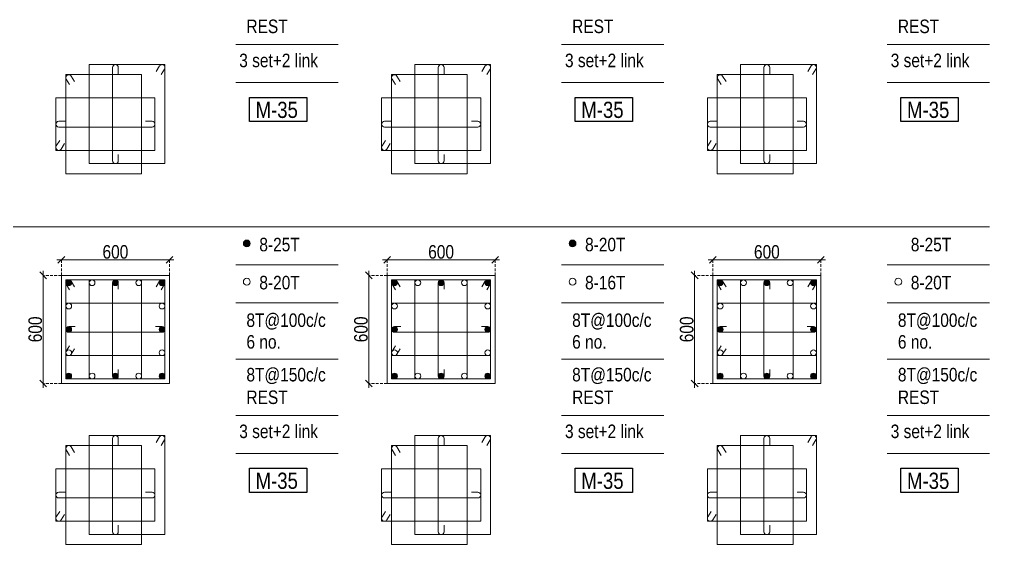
# Model space of a CAD drawing. Header units: millimetres. Extents: x 1112055 to 3390982, y -148532 to 766891.
# Drawn here: x 2200207 to 2221752, y -55021 to -43353 of the extents above; entities that cross this region are included whole.
import ezdxf
from ezdxf.enums import TextEntityAlignment as Align

# ---------------------------------------------------------------- set-up
doc = ezdxf.new("R2010")
doc.units = ezdxf.units.MM
doc.header["$PDMODE"] = 35
doc.header["$PDSIZE"] = -25
doc.linetypes.add('DASHED2', pattern=[0.375, 0.25, -0.125])
doc.linetypes.add('Hidden', pattern=[9.525, 6.35, -3.175])
for name, color, linetype, lineweight in [('B COL. SIZE DIM', 220, 'Continuous', 25), ('B COLSCH', 204, 'Continuous', 20), ('B COLUMN', 1, 'Hidden', 9), ('B STEEL', 34, 'Continuous', 15)]:
    doc.layers.add(name, color=color, linetype=linetype, lineweight=lineweight)
doc.layers.add('B TEXT', color=7, linetype='Continuous')
doc.styles.add('dim inside', font='romans.shx', dxfattribs={"width": 0.8, "height": 125})
doc.styles.add('SWINC', font='swissc.ttf')
doc.dimstyles.new('dim inside', dxfattribs={"dimtxt": 125, "dimasz": 100, "dimexe": 0, "dimexo": 0, "dimgap": 10, "dimtad": 0, "dimdec": 0, "dimzin": 0, "dimdsep": 46, "dimtxsty": 'dim inside', "dimblk": 'SMALL', "dimcen": 0.09, "dimadec": 0, "dimazin": 0, "dimtfac": 1, "dimtdec": 0, "dimtofl": 0, "dimtmove": 0, "dimatfit": 3, "dimfxl": 1, "dimtolj": 1, "dimtzin": 0, "dimarcsym": 2})

# ---------------------------------------------------------------- blocks, each defined once
blk = doc.blocks.new('_Oblique')
at = {"color": 0, "linetype": 'ByBlock', "lineweight": -2}
blk.add_line((-0.5, -0.5), (0.5, 0.5), dxfattribs=at)
blk = doc.blocks.new('*D4019')
at = {"layer": 'B COL. SIZE DIM', "color": 250, "lineweight": 9, "ltscale": 250, "transparency": 16777216}
blk.add_line((2208272, -48695), (2210872, -48695), dxfattribs=at)
at = {"layer": 'B COL. SIZE DIM', "color": 250, "linetype": 'DASHED2', "lineweight": 9, "ltscale": 250, "transparency": 16777216}
for p, q in [((2208372, -49040), (2208372, -48695)), ((2210772, -49040), (2210772, -48695))]:
    blk.add_line(p, q, dxfattribs=at)
at = {"layer": 'Defpoints', "color": 0, "transparency": 16777216}
for p in [(2210772, -48695), (2208372, -49040), (2210772, -49040)]:
    blk.add_point(p, dxfattribs=at)
at = {"layer": 'B COL. SIZE DIM', "color": 250, "lineweight": 9, "transparency": 16777216, "xscale": 150, "yscale": 150, "zscale": 150, "rotation": 180}
blk.add_blockref('_Oblique', (2208372, -48695), dxfattribs=at)
at = {"layer": 'B COL. SIZE DIM', "color": 250, "lineweight": 9, "transparency": 16777216, "xscale": 150, "yscale": 150, "zscale": 150}
blk.add_blockref('_Oblique', (2210772, -48695), dxfattribs=at)
at = {"layer": 'B COL. SIZE DIM', "color": 6, "transparency": 16777216, "insert": (2209572, -48520), "char_height": 300, "attachment_point": 5, "style": 'SWINC'}
blk.add_mtext('\\A1;600', dxfattribs=at)
blk = doc.blocks.new('*D4020')
at = {"layer": 'B COL. SIZE DIM', "color": 250, "lineweight": 9, "ltscale": 250, "transparency": 16777216}
blk.add_line((2207968, -48940), (2207968, -51540), dxfattribs=at)
at = {"layer": 'B COL. SIZE DIM', "color": 250, "linetype": 'DASHED2', "lineweight": 9, "ltscale": 250, "transparency": 16777216}
for p, q in [((2208372, -49040), (2207968, -49040)), ((2208372, -51440), (2207968, -51440))]:
    blk.add_line(p, q, dxfattribs=at)
at = {"layer": 'Defpoints', "color": 0, "transparency": 16777216}
for p in [(2208372, -49040), (2207968, -51440), (2208372, -51440)]:
    blk.add_point(p, dxfattribs=at)
at = {"layer": 'B COL. SIZE DIM', "color": 250, "lineweight": 9, "transparency": 16777216, "xscale": 150, "yscale": 150, "zscale": 150}
for p, rotation in [((2207968, -49040), 90), ((2207968, -51440), 270)]:
    blk.add_blockref('_Oblique', p, dxfattribs=dict(at, rotation=rotation))
at = {"layer": 'B COL. SIZE DIM', "color": 6, "transparency": 16777216, "insert": (2207793, -50240), "char_height": 300, "attachment_point": 5, "rotation": 90, "style": 'SWINC'}
blk.add_mtext('\\A1;600', dxfattribs=at)
blk = doc.blocks.new('*D3965')
at = {"layer": 'B COL. SIZE DIM', "color": 250, "lineweight": 9, "ltscale": 250, "transparency": 16777216}
blk.add_line((2201039, -48695), (2203639, -48695), dxfattribs=at)
at = {"layer": 'B COL. SIZE DIM', "color": 250, "linetype": 'DASHED2', "lineweight": 9, "ltscale": 250, "transparency": 16777216}
for p, q in [((2201139, -49040), (2201139, -48695)), ((2203539, -49040), (2203539, -48695))]:
    blk.add_line(p, q, dxfattribs=at)
at = {"layer": 'Defpoints', "color": 0, "transparency": 16777216}
for p in [(2203539, -48695), (2201139, -49040), (2203539, -49040)]:
    blk.add_point(p, dxfattribs=at)
at = {"layer": 'B COL. SIZE DIM', "color": 250, "lineweight": 9, "transparency": 16777216, "xscale": 150, "yscale": 150, "zscale": 150, "rotation": 180}
blk.add_blockref('_Oblique', (2201139, -48695), dxfattribs=at)
at = {"layer": 'B COL. SIZE DIM', "color": 250, "lineweight": 9, "transparency": 16777216, "xscale": 150, "yscale": 150, "zscale": 150}
blk.add_blockref('_Oblique', (2203539, -48695), dxfattribs=at)
at = {"layer": 'B COL. SIZE DIM', "color": 6, "transparency": 16777216, "insert": (2202339, -48520), "char_height": 300, "attachment_point": 5, "style": 'SWINC'}
blk.add_mtext('\\A1;600', dxfattribs=at)
blk = doc.blocks.new('*D3966')
at = {"layer": 'B COL. SIZE DIM', "color": 250, "lineweight": 9, "ltscale": 250, "transparency": 16777216}
blk.add_line((2200735, -48940), (2200735, -51540), dxfattribs=at)
at = {"layer": 'B COL. SIZE DIM', "color": 250, "linetype": 'DASHED2', "lineweight": 9, "ltscale": 250, "transparency": 16777216}
for p, q in [((2201139, -49040), (2200735, -49040)), ((2201139, -51440), (2200735, -51440))]:
    blk.add_line(p, q, dxfattribs=at)
at = {"layer": 'Defpoints', "color": 0, "transparency": 16777216}
for p in [(2201139, -49040), (2200735, -51440), (2201139, -51440)]:
    blk.add_point(p, dxfattribs=at)
at = {"layer": 'B COL. SIZE DIM', "color": 250, "lineweight": 9, "transparency": 16777216, "xscale": 150, "yscale": 150, "zscale": 150}
for p, rotation in [((2200735, -49040), 90), ((2200735, -51440), 270)]:
    blk.add_blockref('_Oblique', p, dxfattribs=dict(at, rotation=rotation))
at = {"layer": 'B COL. SIZE DIM', "color": 6, "transparency": 16777216, "insert": (2200560, -50240), "char_height": 300, "attachment_point": 5, "rotation": 90, "style": 'SWINC'}
blk.add_mtext('\\A1;600', dxfattribs=at)
blk = doc.blocks.new('*D3973')
at = {"layer": 'B COL. SIZE DIM', "color": 250, "lineweight": 9, "ltscale": 250, "transparency": 16777216}
blk.add_line((2215506, -48695), (2218106, -48695), dxfattribs=at)
at = {"layer": 'B COL. SIZE DIM', "color": 250, "linetype": 'DASHED2', "lineweight": 9, "ltscale": 250, "transparency": 16777216}
for p, q in [((2215606, -49040), (2215606, -48695)), ((2218006, -49040), (2218006, -48695))]:
    blk.add_line(p, q, dxfattribs=at)
at = {"layer": 'Defpoints', "color": 0, "transparency": 16777216}
for p in [(2218006, -48695), (2215606, -49040), (2218006, -49040)]:
    blk.add_point(p, dxfattribs=at)
at = {"layer": 'B COL. SIZE DIM', "color": 250, "lineweight": 9, "transparency": 16777216, "xscale": 150, "yscale": 150, "zscale": 150, "rotation": 180}
blk.add_blockref('_Oblique', (2215606, -48695), dxfattribs=at)
at = {"layer": 'B COL. SIZE DIM', "color": 250, "lineweight": 9, "transparency": 16777216, "xscale": 150, "yscale": 150, "zscale": 150}
blk.add_blockref('_Oblique', (2218006, -48695), dxfattribs=at)
at = {"layer": 'B COL. SIZE DIM', "color": 6, "transparency": 16777216, "insert": (2216806, -48520), "char_height": 300, "attachment_point": 5, "style": 'SWINC'}
blk.add_mtext('\\A1;600', dxfattribs=at)
blk = doc.blocks.new('*D3974')
at = {"layer": 'B COL. SIZE DIM', "color": 250, "lineweight": 9, "ltscale": 250, "transparency": 16777216}
blk.add_line((2215202, -48940), (2215202, -51540), dxfattribs=at)
at = {"layer": 'B COL. SIZE DIM', "color": 250, "linetype": 'DASHED2', "lineweight": 9, "ltscale": 250, "transparency": 16777216}
for p, q in [((2215606, -49040), (2215202, -49040)), ((2215606, -51440), (2215202, -51440))]:
    blk.add_line(p, q, dxfattribs=at)
at = {"layer": 'Defpoints', "color": 0, "transparency": 16777216}
for p in [(2215606, -49040), (2215202, -51440), (2215606, -51440)]:
    blk.add_point(p, dxfattribs=at)
at = {"layer": 'B COL. SIZE DIM', "color": 250, "lineweight": 9, "transparency": 16777216, "xscale": 150, "yscale": 150, "zscale": 150}
for p, rotation in [((2215202, -49040), 90), ((2215202, -51440), 270)]:
    blk.add_blockref('_Oblique', p, dxfattribs=dict(at, rotation=rotation))
at = {"layer": 'B COL. SIZE DIM', "color": 6, "transparency": 16777216, "insert": (2215027, -50240), "char_height": 300, "attachment_point": 5, "rotation": 90, "style": 'SWINC'}
blk.add_mtext('\\A1;600', dxfattribs=at)

msp = doc.modelspace()

# ---------------------------------------------------------------- hatches: boundary and pattern name
at = {"layer": 'B STEEL', "lineweight": 9, "ltscale": 0.5}
h = msp.add_hatch(color=34, dxfattribs=at)
edge = h.paths.add_edge_path()
edge.add_arc((2205257, -48331.1), 76.8, 0, 360)
h = msp.add_hatch(color=34, dxfattribs=at)
edge = h.paths.add_edge_path()
edge.add_arc((2212490.5, -48331.1), 76.8, 0, 360)
h = msp.add_hatch(color=34, dxfattribs=at)
edge = h.paths.add_edge_path()
edge.add_arc((2201302.6, -49204.2), 64, 0, 360)
h = msp.add_hatch(color=34, dxfattribs=at)
edge = h.paths.add_edge_path()
edge.add_arc((2202338.6, -49204.2), 64, 180, 540, ccw=False)
h = msp.add_hatch(color=34, dxfattribs=at)
edge = h.paths.add_edge_path()
edge.add_arc((2203374.6, -49204.2), 64, 180, 540, ccw=False)
h = msp.add_hatch(color=34, dxfattribs=at)
edge = h.paths.add_edge_path()
edge.add_arc((2208536.2, -49204.2), 64, 0, 360)
h = msp.add_hatch(color=34, dxfattribs=at)
edge = h.paths.add_edge_path()
edge.add_arc((2209572.2, -49204.2), 64, 180, 540, ccw=False)
h = msp.add_hatch(color=34, dxfattribs=at)
edge = h.paths.add_edge_path()
edge.add_arc((2210608.1, -49204.2), 64, 180, 540, ccw=False)
h = msp.add_hatch(color=34, dxfattribs=at)
edge = h.paths.add_edge_path()
edge.add_arc((2215769.7, -49204.2), 64, 0, 360)
h = msp.add_hatch(color=34, dxfattribs=at)
edge = h.paths.add_edge_path()
edge.add_arc((2216805.7, -49204.2), 64, 180, 540, ccw=False)
h = msp.add_hatch(color=34, dxfattribs=at)
edge = h.paths.add_edge_path()
edge.add_arc((2217841.7, -49204.2), 64, 180, 540, ccw=False)
h = msp.add_hatch(color=34, dxfattribs=at)
edge = h.paths.add_edge_path()
edge.add_arc((2201302.6, -50240.2), 64, 180, 540, ccw=False)
h = msp.add_hatch(color=34, dxfattribs=at)
edge = h.paths.add_edge_path()
edge.add_arc((2203374.6, -50240.2), 64, 180, 540, ccw=False)
h = msp.add_hatch(color=34, dxfattribs=at)
edge = h.paths.add_edge_path()
edge.add_arc((2208536.2, -50240.2), 64, 180, 540, ccw=False)
h = msp.add_hatch(color=34, dxfattribs=at)
edge = h.paths.add_edge_path()
edge.add_arc((2210608.1, -50240.2), 64, 180, 540, ccw=False)
h = msp.add_hatch(color=34, dxfattribs=at)
edge = h.paths.add_edge_path()
edge.add_arc((2215769.7, -50240.2), 64, 180, 540, ccw=False)
h = msp.add_hatch(color=34, dxfattribs=at)
edge = h.paths.add_edge_path()
edge.add_arc((2217841.7, -50240.2), 64, 180, 540, ccw=False)
h = msp.add_hatch(color=34, dxfattribs=at)
edge = h.paths.add_edge_path()
edge.add_arc((2201302.6, -51276.2), 64, 0, 360, ccw=False)
h = msp.add_hatch(color=34, dxfattribs=at)
edge = h.paths.add_edge_path()
edge.add_arc((2202338.6, -51276.2), 64, 180, 540, ccw=False)
h = msp.add_hatch(color=34, dxfattribs=at)
edge = h.paths.add_edge_path()
edge.add_arc((2203374.6, -51276.2), 64, -180, 180)
h = msp.add_hatch(color=34, dxfattribs=at)
edge = h.paths.add_edge_path()
edge.add_arc((2208536.2, -51276.2), 64, 0, 360, ccw=False)
h = msp.add_hatch(color=34, dxfattribs=at)
edge = h.paths.add_edge_path()
edge.add_arc((2209572.2, -51276.2), 64, 180, 540, ccw=False)
h = msp.add_hatch(color=34, dxfattribs=at)
edge = h.paths.add_edge_path()
edge.add_arc((2210608.1, -51276.2), 64, -180, 180)
h = msp.add_hatch(color=34, dxfattribs=at)
edge = h.paths.add_edge_path()
edge.add_arc((2215769.7, -51276.2), 64, 0, 360, ccw=False)
h = msp.add_hatch(color=34, dxfattribs=at)
edge = h.paths.add_edge_path()
edge.add_arc((2216805.7, -51276.2), 64, 180, 540, ccw=False)
h = msp.add_hatch(color=34, dxfattribs=at)
edge = h.paths.add_edge_path()
edge.add_arc((2217841.7, -51276.2), 64, -180, 180)

# ---------------------------------------------------------------- linework, layer by layer
at = {"layer": 'B COLSCH', "color": 250, "lineweight": 0}
for p, q in [((2205010.7, -43912.4), (2207285.1, -43912.4)), ((2212244.2, -43912.4), (2214518.6, -43912.4)), ((2219477.8, -43912.4), (2221752.2, -43912.4)), ((2205010.7, -44757.4), (2207285.1, -44757.4)), ((2212244.2, -44757.4), (2214518.6, -44757.4)), ((2219477.8, -44757.4), (2221752.2, -44757.4)), ((2079654.2, -47962.7), (2221752.2, -47962.7)), ((2205010.7, -48807.7), (2207285.1, -48807.7)), ((2212244.2, -48807.7), (2214518.6, -48807.7)), ((2219477.8, -48807.7), (2221752.2, -48807.7)), ((2205010.7, -49652.7), (2207285.1, -49652.7)), ((2212244.2, -49652.7), (2214518.6, -49652.7)), ((2219477.8, -49652.7), (2221752.2, -49652.7)), ((2205010.7, -50902.5), (2207285.1, -50902.5)), ((2212244.2, -50902.5), (2214518.6, -50902.5)), ((2219477.8, -50902.5), (2221752.2, -50902.5)), ((2205010.7, -52152.3), (2207285.1, -52152.3)), ((2212244.2, -52152.3), (2214518.6, -52152.3)), ((2219477.8, -52152.3), (2221752.2, -52152.3)), ((2205010.7, -52997.3), (2207285.1, -52997.3)), ((2212244.2, -52997.3), (2214518.6, -52997.3)), ((2219477.8, -52997.3), (2221752.2, -52997.3))]:
    msp.add_line(p, q, dxfattribs=at)
at = {"layer": 'B COLUMN', "color": 1, "linetype": 'ByBlock', "lineweight": 20}
for points in [[(2201138.6, -51440.2), (2203538.6, -51440.2), (2203538.6, -49040.2), (2201138.6, -49040.2)], [(2208372.2, -51440.2), (2210772.2, -51440.2), (2210772.2, -49040.2), (2208372.2, -49040.2)], [(2215605.7, -51440.2), (2218005.7, -51440.2), (2218005.7, -49040.2), (2215605.7, -49040.2)]]:
    msp.add_lwpolyline(points, close=True, dxfattribs=at)
at = {"layer": 'B STEEL', "color": 34, "lineweight": 9, "ltscale": 0.5}
for points in [[(2203438.6, -44358.1), (2203438.6, -46558.1), (2201756.6, -46558.1), (2201756.6, -44358.1)], [(2210672.2, -44358.1), (2210672.2, -46558.1), (2208990.1, -46558.1), (2208990.1, -44358.1)], [(2217905.7, -44358.1), (2217905.7, -46558.1), (2216223.7, -46558.1), (2216223.7, -44358.1)], [(2202920.6, -44581.2), (2202920.6, -46781.2), (2201238.6, -46781.2), (2201238.6, -44581.2)], [(2210154.2, -44581.2), (2210154.2, -46781.2), (2208472.2, -46781.2), (2208472.2, -44581.2)], [(2217387.7, -44581.2), (2217387.7, -46781.2), (2215705.7, -46781.2), (2215705.7, -44581.2)], [(2201017.3, -46263.2), (2203217.3, -46263.2), (2203217.3, -45099.2), (2201017.3, -45099.2)], [(2208250.9, -46263.2), (2210450.9, -46263.2), (2210450.9, -45099.2), (2208250.9, -45099.2)], [(2215484.4, -46263.2), (2217684.4, -46263.2), (2217684.4, -45099.2), (2215484.4, -45099.2)], [(2202920.6, -49140.2), (2202920.6, -51340.2), (2201238.6, -51340.2), (2201238.6, -49140.2)], [(2203438.6, -49140.2), (2203438.6, -51340.2), (2201756.6, -51340.2), (2201756.6, -49140.2)], [(2210154.2, -49140.2), (2210154.2, -51340.2), (2208472.2, -51340.2), (2208472.2, -49140.2)], [(2210672.2, -49140.2), (2210672.2, -51340.2), (2208990.1, -51340.2), (2208990.1, -49140.2)], [(2217387.7, -49140.2), (2217387.7, -51340.2), (2215705.7, -51340.2), (2215705.7, -49140.2)], [(2217905.7, -49140.2), (2217905.7, -51340.2), (2216223.7, -51340.2), (2216223.7, -49140.2)], [(2201238.6, -50822.2), (2203438.6, -50822.2), (2203438.6, -49658.2), (2201238.6, -49658.2)], [(2208472.2, -50822.2), (2210672.2, -50822.2), (2210672.2, -49658.2), (2208472.2, -49658.2)], [(2215705.7, -50822.2), (2217905.7, -50822.2), (2217905.7, -49658.2), (2215705.7, -49658.2)], [(2203438.6, -52598), (2203438.6, -54798), (2201756.6, -54798), (2201756.6, -52598)], [(2210672.2, -52598), (2210672.2, -54798), (2208990.1, -54798), (2208990.1, -52598)], [(2217905.7, -52598), (2217905.7, -54798), (2216223.7, -54798), (2216223.7, -52598)], [(2202920.6, -52821.1), (2202920.6, -55021.1), (2201238.6, -55021.1), (2201238.6, -52821.1)], [(2210154.2, -52821.1), (2210154.2, -55021.1), (2208472.2, -55021.1), (2208472.2, -52821.1)], [(2217387.7, -52821.1), (2217387.7, -55021.1), (2215705.7, -55021.1), (2215705.7, -52821.1)], [(2201017.3, -54503.1), (2203217.3, -54503.1), (2203217.3, -53339.1), (2201017.3, -53339.1)], [(2208250.9, -54503.1), (2210450.9, -54503.1), (2210450.9, -53339.1), (2208250.9, -53339.1)], [(2215484.4, -54503.1), (2217684.4, -54503.1), (2217684.4, -53339.1), (2215484.4, -53339.1)]]:
    msp.add_lwpolyline(points, close=True, dxfattribs=at)
for points in [[(2202402.6, -46351.5), (2202402.6, -46494.1, -1), (2202274.6, -46494.1), (2202274.6, -44422.2, -1), (2202402.6, -44422.2), (2202402.6, -44564.8)], [(2203354.3, -44577.2), (2203429.1, -44455.7, 1), (2203320.1, -44388.6), (2203245.3, -44510.1)], [(2209636.2, -46351.5), (2209636.2, -46494.1, -1), (2209508.1, -46494.1), (2209508.1, -44422.2, -1), (2209636.2, -44422.2), (2209636.2, -44564.8)], [(2210587.9, -44577.2), (2210662.7, -44455.7, 1), (2210553.6, -44388.6), (2210478.8, -44510.1)], [(2216869.7, -46351.5), (2216869.7, -46494.1, -1), (2216741.7, -46494.1), (2216741.7, -44422.2, -1), (2216869.7, -44422.2), (2216869.7, -44564.8)], [(2217821.4, -44577.2), (2217896.2, -44455.7, 1), (2217787.2, -44388.6), (2217712.4, -44510.1)], [(2201322.9, -44800.3), (2201248.1, -44678.8, -1), (2201357.2, -44611.7), (2201431.9, -44733.2)], [(2208556.4, -44800.3), (2208481.7, -44678.8, -1), (2208590.7, -44611.7), (2208665.5, -44733.2)], [(2215790, -44800.3), (2215715.2, -44678.8, -1), (2215824.2, -44611.7), (2215899, -44733.2)], [(2203010.7, -45617.2), (2203153.3, -45617.2, -1), (2203153.3, -45745.2), (2201081.3, -45745.2, -1), (2201081.3, -45617.2), (2201224, -45617.2)], [(2210244.2, -45617.2), (2210386.9, -45617.2, -1), (2210386.9, -45745.2), (2208314.9, -45745.2, -1), (2208314.9, -45617.2), (2208457.5, -45617.2)], [(2217477.8, -45617.2), (2217620.4, -45617.2, -1), (2217620.4, -45745.2), (2215548.4, -45745.2, -1), (2215548.4, -45617.2), (2215691.1, -45617.2)], [(2201101.6, -46044.2), (2201026.8, -46165.7, 1), (2201135.9, -46232.8), (2201210.6, -46111.3)], [(2208335.1, -46044.2), (2208260.4, -46165.7, 1), (2208369.4, -46232.8), (2208444.2, -46111.3)], [(2215568.7, -46044.2), (2215493.9, -46165.7, 1), (2215603, -46232.8), (2215677.7, -46111.3)], [(2201322.9, -49359.3), (2201248.1, -49237.8, -1), (2201357.2, -49170.7), (2201431.9, -49292.2)], [(2202402.6, -51133.6), (2202402.6, -51276.2, -1), (2202274.6, -51276.2), (2202274.6, -49204.2, -1), (2202402.6, -49204.2), (2202402.6, -49346.9)], [(2203354.3, -49359.3), (2203429.1, -49237.8, 1), (2203320.1, -49170.7), (2203245.3, -49292.2)], [(2208556.4, -49359.3), (2208481.7, -49237.8, -1), (2208590.7, -49170.7), (2208665.5, -49292.2)], [(2209636.2, -51133.6), (2209636.2, -51276.2, -1), (2209508.1, -51276.2), (2209508.1, -49204.2, -1), (2209636.2, -49204.2), (2209636.2, -49346.9)], [(2210587.9, -49359.3), (2210662.7, -49237.8, 1), (2210553.6, -49170.7), (2210478.8, -49292.2)], [(2215790, -49359.3), (2215715.2, -49237.8, -1), (2215824.2, -49170.7), (2215899, -49292.2)], [(2216869.7, -51133.6), (2216869.7, -51276.2, -1), (2216741.7, -51276.2), (2216741.7, -49204.2, -1), (2216869.7, -49204.2), (2216869.7, -49346.9)], [(2217821.4, -49359.3), (2217896.2, -49237.8, 1), (2217787.2, -49170.7), (2217712.4, -49292.2)], [(2203231.9, -50176.2), (2203374.6, -50176.2, -1), (2203374.6, -50304.2), (2201302.6, -50304.2, -1), (2201302.6, -50176.2), (2201445.3, -50176.2)], [(2210465.5, -50176.2), (2210608.1, -50176.2, -1), (2210608.1, -50304.2), (2208536.2, -50304.2, -1), (2208536.2, -50176.2), (2208678.8, -50176.2)], [(2217699, -50176.2), (2217841.7, -50176.2, -1), (2217841.7, -50304.2), (2215769.7, -50304.2, -1), (2215769.7, -50176.2), (2215912.4, -50176.2)], [(2201322.9, -50603.2), (2201248.1, -50724.7, 1), (2201357.2, -50791.8), (2201431.9, -50670.3)], [(2208556.4, -50603.2), (2208481.7, -50724.7, 1), (2208590.7, -50791.8), (2208665.5, -50670.3)], [(2215790, -50603.2), (2215715.2, -50724.7, 1), (2215824.2, -50791.8), (2215899, -50670.3)], [(2202402.6, -54591.3), (2202402.6, -54734, -1), (2202274.6, -54734), (2202274.6, -52662, -1), (2202402.6, -52662), (2202402.6, -52804.7)], [(2203354.3, -52817), (2203429.1, -52695.6, 1), (2203320.1, -52628.5), (2203245.3, -52749.9)], [(2209636.2, -54591.3), (2209636.2, -54734, -1), (2209508.1, -54734), (2209508.1, -52662, -1), (2209636.2, -52662), (2209636.2, -52804.7)], [(2210587.9, -52817), (2210662.7, -52695.6, 1), (2210553.6, -52628.5), (2210478.8, -52749.9)], [(2216869.7, -54591.3), (2216869.7, -54734, -1), (2216741.7, -54734), (2216741.7, -52662, -1), (2216869.7, -52662), (2216869.7, -52804.7)], [(2217821.4, -52817), (2217896.2, -52695.6, 1), (2217787.2, -52628.5), (2217712.4, -52749.9)], [(2201322.9, -53040.1), (2201248.1, -52918.6, -1), (2201357.2, -52851.5), (2201431.9, -52973)], [(2208556.4, -53040.1), (2208481.7, -52918.6, -1), (2208590.7, -52851.5), (2208665.5, -52973)], [(2215790, -53040.1), (2215715.2, -52918.6, -1), (2215824.2, -52851.5), (2215899, -52973)], [(2203010.7, -53857), (2203153.3, -53857, -1), (2203153.3, -53985.1), (2201081.3, -53985.1, -1), (2201081.3, -53857), (2201224, -53857)], [(2210244.2, -53857), (2210386.9, -53857, -1), (2210386.9, -53985.1), (2208314.9, -53985.1, -1), (2208314.9, -53857), (2208457.5, -53857)], [(2217477.8, -53857), (2217620.4, -53857, -1), (2217620.4, -53985.1), (2215548.4, -53985.1, -1), (2215548.4, -53857), (2215691.1, -53857)], [(2201101.6, -54284), (2201026.8, -54405.5, 1), (2201135.9, -54472.6), (2201210.6, -54351.1)], [(2208335.1, -54284), (2208260.4, -54405.5, 1), (2208369.4, -54472.6), (2208444.2, -54351.1)], [(2215568.7, -54284), (2215493.9, -54405.5, 1), (2215603, -54472.6), (2215677.7, -54351.1)]]:
    msp.add_lwpolyline(points, format="xyb", dxfattribs=at)
for centre, radius in [((2205257, -48331.1), 76.8), ((2212490.5, -48331.1), 76.8), ((2205257, -49181.3), 76.8), ((2212490.5, -49181.3), 76.8), ((2219724.1, -49181.3), 76.8), ((2201302.6, -49204.2), 64), ((2201820.6, -49204.2), 64), ((2202338.6, -49204.2), 64), ((2202856.6, -49204.2), 64), ((2203374.6, -49204.2), 64), ((2208536.2, -49204.2), 64), ((2209054.2, -49204.2), 64), ((2209572.2, -49204.2), 64), ((2210090.1, -49204.2), 64), ((2210608.1, -49204.2), 64), ((2215769.7, -49204.2), 64), ((2216287.7, -49204.2), 64), ((2216805.7, -49204.2), 64), ((2217323.7, -49204.2), 64), ((2217841.7, -49204.2), 64), ((2201302.6, -49722.2), 64), ((2203374.6, -49722.2), 64), ((2208536.2, -49722.2), 64), ((2210608.1, -49722.2), 64), ((2215769.7, -49722.2), 64), ((2217841.7, -49722.2), 64), ((2201302.6, -50240.2), 64), ((2203374.6, -50240.2), 64), ((2208536.2, -50240.2), 64), ((2210608.1, -50240.2), 64), ((2215769.7, -50240.2), 64), ((2217841.7, -50240.2), 64), ((2201302.6, -50758.2), 64), ((2203374.6, -50758.2), 64), ((2208536.2, -50758.2), 64), ((2210608.1, -50758.2), 64), ((2215769.7, -50758.2), 64), ((2217841.7, -50758.2), 64), ((2201302.6, -51276.2), 64), ((2201820.6, -51276.2), 64), ((2202338.6, -51276.2), 64), ((2202856.6, -51276.2), 64), ((2203374.6, -51276.2), 64), ((2208536.2, -51276.2), 64), ((2209054.2, -51276.2), 64), ((2209572.2, -51276.2), 64), ((2210090.1, -51276.2), 64), ((2210608.1, -51276.2), 64), ((2215769.7, -51276.2), 64), ((2216287.7, -51276.2), 64), ((2216805.7, -51276.2), 64), ((2217323.7, -51276.2), 64), ((2217841.7, -51276.2), 64)]:
    msp.add_circle(centre, radius, dxfattribs=at)
at = {"layer": 'B TEXT', "color": 1}
for points in [[(2205314.4, -45086.5), (2206589, -45086.5), (2206589, -45624.4), (2205314.4, -45624.4)], [(2212547.9, -45086.5), (2213822.5, -45086.5), (2213822.5, -45624.4), (2212547.9, -45624.4)], [(2219781.5, -45086.5), (2221056, -45086.5), (2221056, -45624.4), (2219781.5, -45624.4)], [(2205314.4, -53326.3), (2206589, -53326.3), (2206589, -53864.3), (2205314.4, -53864.3)], [(2212547.9, -53326.3), (2213822.5, -53326.3), (2213822.5, -53864.3), (2212547.9, -53864.3)], [(2219781.5, -53326.3), (2221056, -53326.3), (2221056, -53864.3), (2219781.5, -53864.3)]]:
    msp.add_lwpolyline(points, close=True, dxfattribs=at)

# ---------------------------------------------------------------- texts
at = {"layer": 'B TEXT', "style": 'SWINC'}
for s, p in [('REST', (2205248.6, -43657.9)), ('REST', (2212482.1, -43657.9)), ('REST', (2219715.7, -43657.9)), ('3 set+2 link', (2205088.9, -44414.9)), ('3 set+2 link', (2212322.5, -44414.9)), ('3 set+2 link', (2219556, -44414.9)), ('8-25T', (2205535.5, -48505.6)), ('8-20T', (2212769, -48505.6)), ('8-25T', (2220002.6, -48505.6)), ('8-20T', (2205535.5, -49350.6)), ('8-16T', (2212769, -49350.6)), ('8-20T', (2220002.6, -49350.6)), ('8T@100c/c', (2205248.6, -50185.5)), ('8T@100c/c', (2212482.1, -50185.5)), ('8T@100c/c', (2219715.7, -50185.5)), ('6 no.', (2205248.6, -50667.2)), ('6 no.', (2212482.1, -50667.2)), ('6 no.', (2219715.7, -50667.2)), ('8T@150c/c', (2205248.6, -51395.3)), ('8T@150c/c', (2212482.1, -51395.3)), ('8T@150c/c', (2219715.7, -51395.3)), ('REST', (2205248.6, -51897.7)), ('REST', (2212482.1, -51897.7)), ('REST', (2219715.7, -51897.7)), ('3 set+2 link', (2205088.9, -52654.8)), ('3 set+2 link', (2212322.5, -52654.8)), ('3 set+2 link', (2219556, -52654.8))]:
    msp.add_text(s, height=300, dxfattribs=at).set_placement(p)
at = {"layer": 'B TEXT', "color": 1, "style": 'SWINC'}
for p in [(2205451.7, -45651), (2212685.3, -45651), (2219918.8, -45651), (2205451.7, -53890.8), (2212685.3, -53890.8), (2219918.8, -53890.8)]:
    msp.add_text('M-35', height=360, dxfattribs=at).set_placement(p, align=Align.BOTTOM_LEFT)

# ---------------------------------------------------------------- dimensions: what is measured, and where the dimension line sits
at = {"layer": 'B COL. SIZE DIM', "color": 250, "ltscale": 250}
for base, p1, p2, picture, middle in [((2203538.6, -48695.3), (2201138.6, -49040.2), (2203538.6, -49040.2), '*D3965', (2202338.6, -48520.3)), ((2210772.2, -48695.3), (2208372.2, -49040.2), (2210772.2, -49040.2), '*D4019', (2209572.2, -48520.3)), ((2218005.7, -48695.3), (2215605.7, -49040.2), (2218005.7, -49040.2), '*D3973', (2216805.7, -48520.3))]:
    dim = msp.add_linear_dim(base=base, p1=p1, p2=p2, dimstyle='dim inside', override={"dimtxt": 300, "dimasz": 150, "dimgap": 25, "dimtad": 3, "dimlfac": 0.25, "dimtxsty": 'SWINC', "dimblk1": 'Oblique', "dimblk2": 'Oblique', "dimsah": 1, "dimdle": 100, "dimclrd": 250, "dimclre": 250, "dimclrt": 6, "dimfxl": 1000, "dimlwd": 9, "dimlwe": 9}, dxfattribs=at)
    dim.commit()
    dim.dimension.update_dxf_attribs({"geometry": picture, "text_midpoint": middle})
for base, p1, p2, picture, middle in [((2200734.7, -51440.2), (2201138.6, -49040.2), (2201138.6, -51440.2), '*D3966', (2200559.7, -50240.2)), ((2207968.3, -51440.2), (2208372.2, -49040.2), (2208372.2, -51440.2), '*D4020', (2207793.3, -50240.2)), ((2215201.8, -51440.2), (2215605.7, -49040.2), (2215605.7, -51440.2), '*D3974', (2215026.8, -50240.2))]:
    dim = msp.add_linear_dim(base=base, p1=p1, p2=p2, angle=90, dimstyle='dim inside', override={"dimtxt": 300, "dimasz": 150, "dimgap": 25, "dimtad": 3, "dimlfac": 0.25, "dimtxsty": 'SWINC', "dimblk1": 'Oblique', "dimblk2": 'Oblique', "dimsah": 1, "dimdle": 100, "dimclrd": 250, "dimclre": 250, "dimclrt": 6, "dimfxl": 1000, "dimlwd": 9, "dimlwe": 9}, dxfattribs=at)
    dim.commit()
    dim.dimension.update_dxf_attribs({"geometry": picture, "text_midpoint": middle})

doc.saveas('drawing.dxf')
